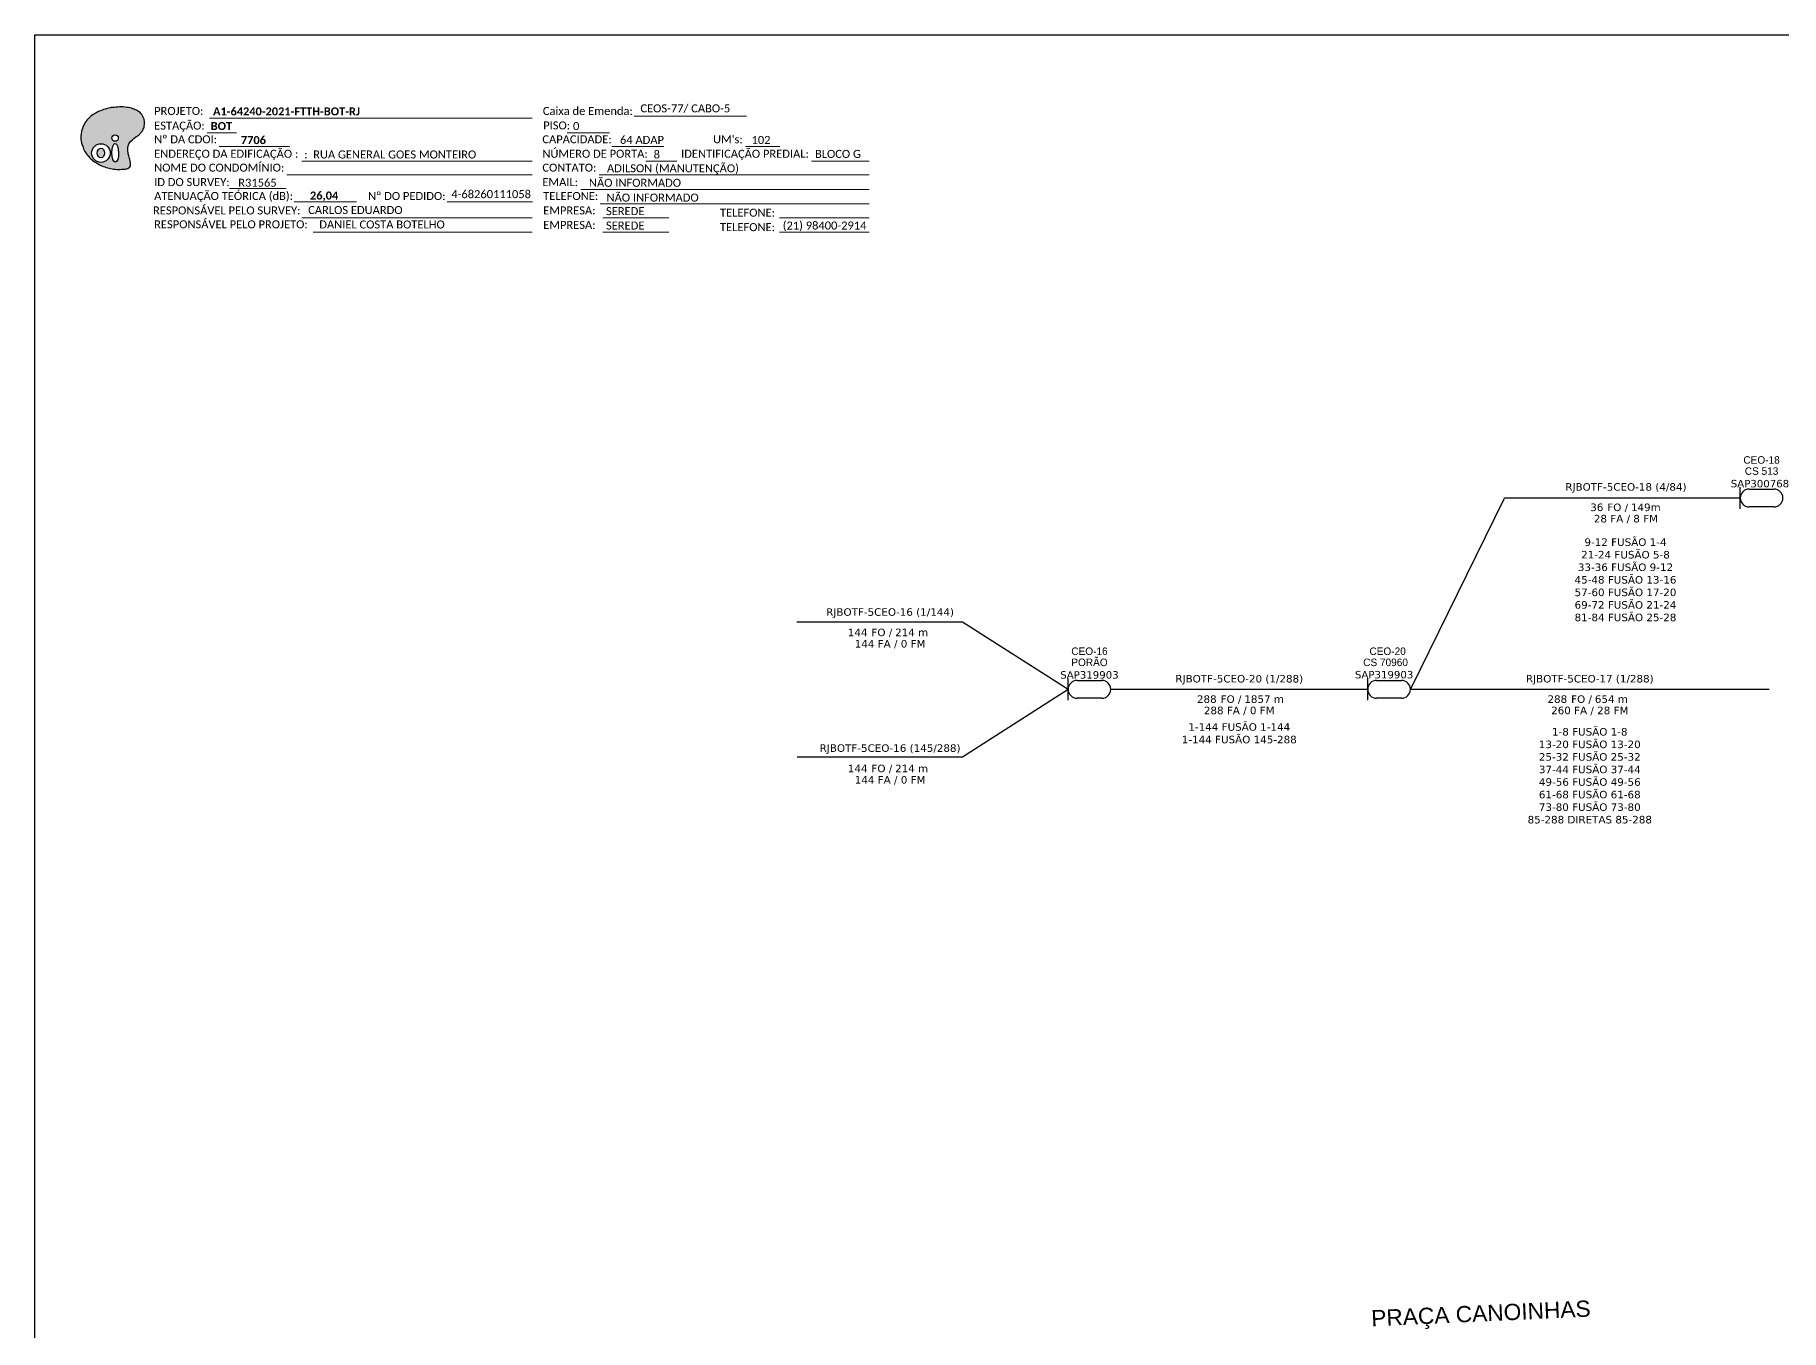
# Model space of a CAD drawing. Extents: x -4 to 1782, y 1 to 598.
# Drawn here: x -3.8 to 387.4, y 305.1 to 595.3 of the extents above; entities that cross this region are included whole.
import ezdxf
from ezdxf.enums import TextEntityAlignment as Align

# ---------------------------------------------------------------- set-up
doc = ezdxf.new("R2010")
doc.units = 0
for name, color, linetype in [('CD a instalar', 1, 'Continuous'), ('CDO_INTERIOR', 1, 'Continuous'), ('CEO', 1, 'Continuous')]:
    doc.layers.add(name, color=color, linetype=linetype)
doc.layers.add('Segmento Logradouro Texto', color=5, linetype='Continuous', lineweight=0)
doc.layers.add('Texto_Cabos', color=1, linetype='Continuous', lineweight=20)
doc.styles.add('DIGICADE', font='arial.ttf')
doc.styles.add('siredit', font='verdana.ttf')
doc.styles.add('Style-font000', font='font000.shx')
doc.styles.add('WMF-Calibri0', font='calibri.ttf')
doc.styles.add('WMF-Calibri1', font='calibrib.ttf')

# ---------------------------------------------------------------- blocks, each defined once
blk = doc.blocks.new('OI')
h = blk.add_hatch(color=40)
edge = h.paths.add_edge_path()
edge.add_spline(control_points=[(4.35, -0.67), (3.92, -0.99), (3.26, -1.5), (2.81, -2.59), (2.9, -3.5), (3.06, -4.27), (3.31, -4.85), (3.37, -5.39), (3.4, -5.88), (3.2, -6.4), (2.54, -6.61), (1.65, -6.63), (0.55, -6.67), (-0.56, -6.42), (-1.61, -6.14), (-2.77, -5.61), (-3.92, -4.77), (-4.89, -3.7), (-5.34, -2.65), (-5.6, -1.94), (-5.85, -0.96), (-5.71, 0.47), (-5.1, 2.02), (-4.14, 3.02), (-3.3, 3.61), (-2.37, 4.16), (-1.36, 4.44), (-0.56, 4.7), (0.79, 4.85), (2.24, 4.97), (3.79, 4.57), (4.67, 4.21), (5.44, 3.65), (5.76, 2.99), (6.03, 2.21), (6.01, 1.46), (5.72, 0.64), (5.31, 0.08), (4.88, -0.38), (4.51, -0.55), (4.35, -0.67)], knot_values=[0, 0, 0, 0, 1.60434, 2.417191, 3.427595, 4.282808, 4.776746, 5.304182, 5.888771, 6.258406, 6.858137, 7.79129, 8.986195, 10.124242, 11.187857, 12.242908, 13.953784, 15.414161, 16.515391, 17.349188, 17.675853, 19.552021, 21.515531, 22.568638, 23.63245, 24.621084, 25.782718, 26.745347, 27.142653, 29.870543, 31.004649, 31.921532, 32.709589, 33.801391, 34.042471, 35.192333, 35.971461, 36.628871, 37.254359, 37.836911, 37.836911, 37.836911, 37.836911], degree=3, periodic=0)
h.paths.add_polyline_path([(1.13, -0.87, -1), (-0.04, -0.87, -1)], flags=16)
edge = h.paths.add_edge_path(flags=16)
edge.add_ellipse((0.56, -3.59), major_axis=(-0.02, 1.71), ratio=0.361305, start_angle=0, end_angle=360)
h.paths.add_polyline_path([(-0.36, -3.62, -1), (-3.8, -3.62, -1)], flags=16)
edge = h.paths.add_edge_path(flags=0)
edge.add_ellipse((-2.08, -3.62), major_axis=(0, 0.885), ratio=0.758294, start_angle=0, end_angle=360)
at = {"color": 40}
for centre, radius in [((-2.08, -3.62), 1.72), ((0.54, -0.87), 0.587)]:
    blk.add_circle(centre, radius, dxfattribs=at)
blk.add_ellipse((-2.08, -3.62), major_axis=(0, 0.885), ratio=0.758294, start_param=-3.141592653589792, end_param=3.141592653589792, dxfattribs=at)
blk.add_ellipse((0.56, -3.59), major_axis=(-0.02, 1.71), ratio=0.361305, dxfattribs=at)
at = {"color": 40, "start_tangent": (-0.800898, -0.598801), "end_tangent": (-0.800898, -0.598801)}
blk.add_spline([(4.35, -0.67), (3.2, -1.78), (2.9, -2.54), (2.92, -3.55), (3.12, -4.38), (3.28, -4.85), (3.37, -5.37), (3.35, -5.95), (3.2, -6.29), (2.66, -6.55), (1.73, -6.63), (0.54, -6.62), (-0.58, -6.41), (-1.6, -6.11), (-2.56, -5.67), (-3.95, -4.67), (-4.89, -3.56), (-5.37, -2.56), (-5.64, -1.78), (-5.72, -1.46), (-5.63, 0.42), (-4.84, 2.22), (-4.13, 2.99), (-3.27, 3.62), (-2.4, 4.09), (-1.3, 4.47), (-0.37, 4.72), (0.02, 4.77), (2.75, 4.8), (3.85, 4.53), (4.69, 4.16), (5.31, 3.68), (5.85, 2.73), (5.93, 2.5), (5.94, 1.35), (5.67, 0.62), (5.29, 0.08), (4.84, -0.36), (4.35, -0.67)], degree=3, dxfattribs=at)

msp = doc.modelspace()

# ---------------------------------------------------------------- linework, layer by layer
at = {"color": 7}
msp.add_lwpolyline([(-3.83, 595.26), (837.17, 595.26), (837.17, 1.26), (-3.83, 1.26)], close=True, dxfattribs=at)
at = {"color": 7, "lineweight": 0}
for points in [[(35.28, 576.58), (107.59, 576.58)], [(130.43, 577.07), (155.56, 577.07)], [(34.76, 573.3), (41.31, 573.3)], [(115.38, 573.34), (124.87, 573.34)], [(37.42, 570.23), (53.18, 570.23)], [(125.43, 570.23), (137.05, 570.23)], [(155.37, 570.23), (163.04, 570.23)], [(52.58, 563.88), (107.59, 563.88)], [(55.99, 566.99), (107.59, 566.99)], [(122.55, 563.88), (183.1, 563.88)], [(133.02, 566.99), (139.96, 566.99)], [(170.19, 566.99), (183.07, 566.99)], [(39.74, 560.82), (52.44, 560.82)], [(118.51, 560.64), (183.1, 560.64)], [(54.28, 557.85), (68.22, 557.85)], [(88.51, 557.85), (107.61, 557.85)], [(122.79, 557.41), (183.1, 557.41)], [(55.99, 554.29), (107.59, 554.29)], [(123.4, 554.29), (138.2, 554.29)], [(163, 554.29), (183.1, 554.29)], [(58.48, 551.06), (107.59, 551.06)], [(123.4, 551.06), (138.2, 551.06)], [(163, 551.06), (183.1, 551.06)]]:
    msp.add_lwpolyline(points, dxfattribs=at)
at = {"layer": 'CD a instalar', "color": 7, "linetype": 'Continuous'}
for p, q in [((166.87, 463.79), (204.01, 463.79)), ((204.01, 463.79), (227.66, 448.66)), ((204.01, 433.53), (227.66, 448.66)), ((304.33, 448.66), (384.71, 448.66)), ((166.92, 433.53), (204.01, 433.53))]:
    msp.add_line(p, q, dxfattribs=at)
at = {"layer": 'CDO_INTERIOR', "color": 7, "linetype": 'Continuous'}
for p, q in [((325.23, 491.24), (304.33, 448.66)), ((378.23, 491.51), (325.23, 491.51)), ((237.21, 448.66), (294.77, 448.66))]:
    msp.add_line(p, q, dxfattribs=at)
at = {"layer": 'CEO', "color": 7}
for p, q in [((380.22, 493.5), (385.8, 493.5)), ((385.8, 489.52), (380.22, 489.52)), ((229.64, 450.65), (235.22, 450.65)), ((296.76, 450.65), (302.34, 450.65)), ((235.22, 446.67), (229.64, 446.67)), ((302.34, 446.67), (296.76, 446.67))]:
    msp.add_line(p, q, dxfattribs=at)
for points in [[(378.23, 489.11), (378.23, 493.91)], [(227.66, 446.26), (227.66, 451.06)], [(294.77, 446.26), (294.77, 451.06)]]:
    msp.add_lwpolyline(points, dxfattribs=at)
for centre, start, end in [((380.22, 491.51), 90, 270), ((385.8, 491.51), 270, 90), ((229.64, 448.66), 90, 270), ((235.22, 448.66), 270, 90), ((296.76, 448.66), 90, 270), ((302.34, 448.66), 270, 90)]:
    msp.add_arc(centre, 1.99, start, end, dxfattribs=at)

# ---------------------------------------------------------------- block references
at = {"color": 7, "xscale": 1.213923925163967, "yscale": 1.213923925163967, "zscale": 1.213923925163967, "rotation": 0.1532896023949059}
msp.add_blockref('OI', (13.47, 573.2), dxfattribs=at)

# ---------------------------------------------------------------- texts
at = {"color": 7, "lineweight": 0, "style": 'WMF-Calibri0'}
for s, height, p in [('PROJETO:', 1.793, (22.88, 577.33)), ('Caixa de Emenda:', 1.7927, (109.97, 577.33)), ('ESTAÇÃO:', 1.793, (22.88, 574.05)), ('Nº DA CDOI:', 1.7927, (22.88, 570.98)), ('CAPACIDADE:', 1.7927, (109.86, 570.98)), ("UM's:", 1.793, (148.1, 570.98)), ('ENDEREÇO DA EDIFICAÇÃO :', 1.7927, (22.88, 567.74)), ('NÚMERO DE PORTA:', 1.7927, (109.86, 567.74)), ('IDENTIFICAÇÃO PREDIAL:', 1.7927, (140.94, 567.74)), ('NOME DO CONDOMÍNIO:', 1.7927, (22.88, 564.63)), ('CONTATO:', 1.793, (109.86, 564.63)), ('ATENUAÇÃO TEÓRICA (dB):', 1.7927, (22.88, 558.28)), ('ID DO SURVEY:', 1.7927, (22.88, 561.39)), ('Nº DO PEDIDO:', 1.7927, (70.8, 558.28)), ('EMAIL:', 1.793, (109.86, 561.39)), ('TELEFONE:', 1.793, (110.04, 558.28)), ('RESPONSÁVEL PELO SURVEY:', 1.7927, (22.63, 555.04)), ('EMPRESA:', 1.793, (110.04, 555.04)), ('TELEFONE:', 1.793, (149.65, 554.54)), ('RESPONSÁVEL PELO PROJETO:', 1.7927, (22.88, 551.93)), ('EMPRESA:', 1.793, (110.04, 551.8)), ('TELEFONE:', 1.793, (149.65, 551.3))]:
    msp.add_text(s, height=height, dxfattribs=at).set_placement(p)
at = {"color": 7}
for s, height, style, p in [('A1-64240-2021-FTTH-BOT-RJ', 1.7927, 'WMF-Calibri1', (36.07, 577.23)), ('CEOS-77/ CABO-5', 1.7927, 'WMF-Calibri0', (131.82, 577.91)), ('BOT', 1.793, 'WMF-Calibri1', (35.56, 573.95)), ('PISO:', 1.793, 'WMF-Calibri0', (110.04, 574.09)), ('0', 1.79, 'WMF-Calibri0', (116.73, 573.94)), (' 64 ADAP', 1.793, 'WMF-Calibri0', (126.61, 570.85)), ('102', 1.793, 'WMF-Calibri0', (156.72, 570.83)), (':  RUA GENERAL GOES MONTEIRO', 1.7927, 'WMF-Calibri0', (56.5, 567.58)), ('8', 1.79, 'WMF-Calibri0', (134.79, 567.59)), ('BLOCO G', 1.793, 'WMF-Calibri0', (170.93, 567.71)), ('NÃO INFORMADO', 1.7927, 'WMF-Calibri0', (120.29, 561.24)), ('ADILSON (MANUTENÇÃO)', 1.7927, 'WMF-Calibri0', (124.33, 564.48)), ('R31565', 1.793, 'WMF-Calibri0', (41.72, 561.26)), ('26,04 ', 1.793, 'WMF-Calibri1', (57.8, 558.38)), ('4-68260111058', 1.7927, 'WMF-Calibri0', (89.45, 558.69)), ('NÃO INFORMADO', 1.7927, 'WMF-Calibri0', (124.24, 557.92)), ('CARLOS EDUARDO', 1.7927, 'WMF-Calibri0', (57.39, 555.13)), ('SEREDE', 1.793, 'WMF-Calibri0', (124.11, 554.89)), ('DANIEL COSTA BOTELHO', 1.7927, 'WMF-Calibri0', (59.88, 551.9)), ('SEREDE', 1.793, 'WMF-Calibri0', (124.11, 551.66)), ('(21) 98400-2914', 1.7927, 'WMF-Calibri0', (163.71, 551.66))]:
    msp.add_text(s, height=height, dxfattribs=dict(at, style=style)).set_placement(p)
at = {"color": 7, "style": 'WMF-Calibri1'}
msp.add_text('7706', height=1.793, dxfattribs=at).set_placement((45.12, 570.8), align=Align.CENTER)
at = {"layer": 'CEO', "color": 7, "linetype": 'Continuous'}
for s, height, style, p in [('CEO-18', 1.685, 'Style-font000', (383.01, 500.04)), ('CS 513', 1.685, 'Style-font000', (383.01, 497.55)), ('SAP300768 ', 1.662, 'siredit', (383.01, 494.74)), ('CEO-16', 1.685, 'Style-font000', (232.43, 457.19)), ('CEO-20', 1.685, 'Style-font000', (299.23, 457.19)), ('PORÃO', 1.685, 'Style-font000', (232.43, 454.7)), ('CS 70960', 1.685, 'Style-font000', (298.77, 454.7)), ('SAP319903', 1.662, 'siredit', (232.43, 451.89)), ('SAP319903 ', 1.662, 'siredit', (298.81, 451.94))]:
    msp.add_text(s, height=height, dxfattribs=dict(at, style=style)).set_placement(p, align=Align.MIDDLE_CENTER)
at = {"layer": 'Segmento Logradouro Texto', "linetype": 'Continuous', "insert": (295.48, 309.56), "char_height": 3.6422, "width": 56.9499, "attachment_point": 1, "rotation": 2.5901, "style": 'DIGICADE'}
msp.add_mtext('PRAÇA CANOINHAS', dxfattribs=at)
at = {"layer": 'Texto_Cabos', "color": 7, "linetype": 'Continuous', "style": 'siredit'}
for s, p in [('RJBOTF-5CEO-18 (4/84)', (352.62, 494)), ('28 FA / 8 FM', (352.62, 486.89)), ('RJBOTF-5CEO-16 (1/144)', (187.76, 465.97)), ('144 FA / 0 FM', (187.76, 458.86)), ('RJBOTF-5CEO-20 (1/288)', (265.99, 451.03)), ('RJBOTF-5CEO-17 (1/288)', (344.52, 451.03)), ('288 FA / 0 FM', (265.99, 443.92)), ('260 FA / 28 FM', (344.52, 443.92)), ('RJBOTF-5CEO-16 (145/288)', (187.76, 435.49)), ('144 FA / 0 FM', (187.76, 428.38))]:
    msp.add_text(s, height=1.6864, dxfattribs=at).set_placement(p, align=Align.MIDDLE_CENTER)
for s, p in [('36', (347.56, 489.43)), ('144', (182.7, 461.4)), ('288', (260.93, 446.46)), ('288', (339.46, 446.46)), ('144', (182.7, 430.92))]:
    msp.add_text(s, height=1.686, dxfattribs=at).set_placement(p, align=Align.MIDDLE_RIGHT)
at = {"layer": 'Texto_Cabos', "color": 7, "style": 'siredit'}
for p in [(353.11, 489.43), (188.25, 461.4), (266.48, 446.46), (345.01, 446.46), (188.25, 430.92)]:
    msp.add_text('FO /', height=1.686, dxfattribs=at).set_placement(p, align=Align.MIDDLE_RIGHT)
at = {"layer": 'Texto_Cabos', "color": 7, "linetype": 'Continuous', "style": 'siredit'}
for s, p in [('149m', (353.74, 489.43)), ('214 m', (188.88, 461.4)), ('1857 m', (267.12, 446.46)), ('654 m', (345.65, 446.46)), ('214 m', (188.88, 430.92))]:
    msp.add_text(s, height=1.686, dxfattribs=at).set_placement(p, align=Align.MIDDLE_LEFT)
at = {"layer": 'Texto_Cabos', "color": 7, "char_height": 1.6864, "attachment_point": 5, "style": 'siredit'}
for s, insert in [('\\P\\P\\P\\P\\P\\P9-12 FUSÃO 1-4\\P21-24 FUSÃO 5-8\\P33-36 FUSÃO 9-12\\P45-48 FUSÃO 13-16\\P57-60 FUSÃO 17-20\\P69-72 FUSÃO 21-24\\P81-84 FUSÃO 25-28', (352.52, 481.61)), ('1-144 FUSÃO 1-144\\P1-144 FUSÃO 145-288', (265.99, 438.8)), ('1-8 FUSÃO 1-8\\P13-20 FUSÃO 13-20\\P25-32 FUSÃO 25-32\\P37-44 FUSÃO 37-44\\P49-56 FUSÃO 49-56\\P61-68 FUSÃO 61-68\\P73-80 FUSÃO 73-80\\P85-288 DIRETAS 85-288', (344.52, 429.28))]:
    msp.add_mtext(s, dxfattribs=dict(at, insert=insert))

doc.saveas('drawing.dxf')
